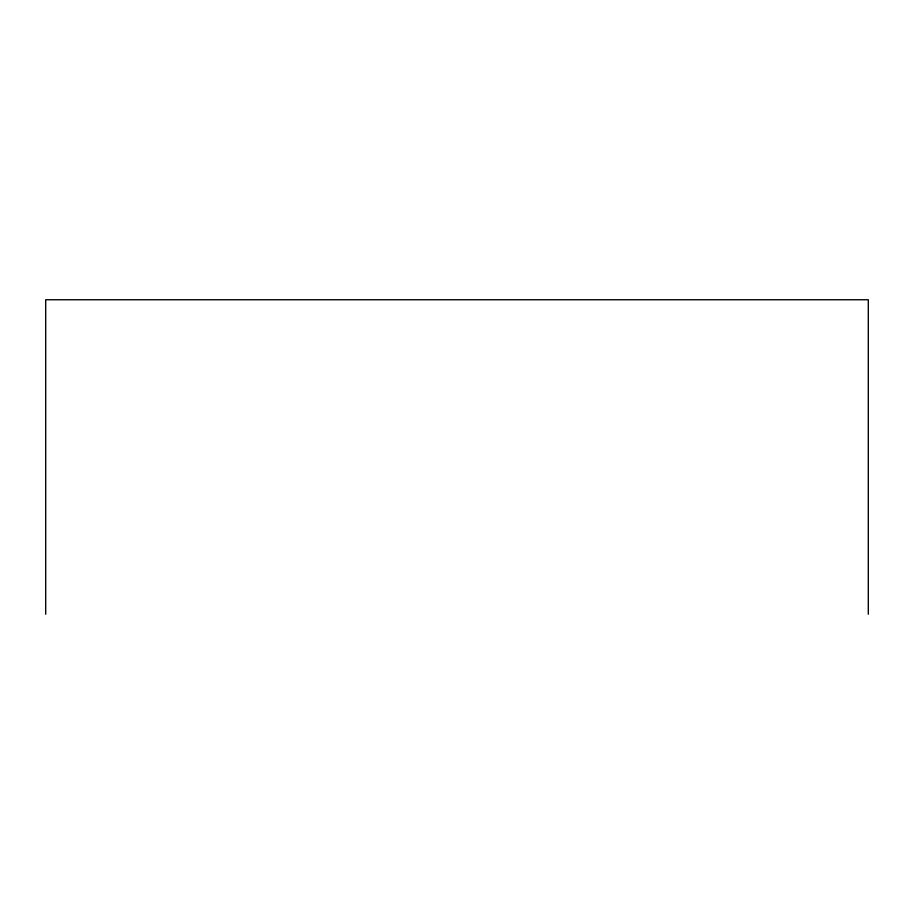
<?xml version="1.0" encoding="UTF-8"?>
<svg xmlns="http://www.w3.org/2000/svg" width="914" height="914" viewBox="0 0 914 914"><rect width="100%" height="100%" fill="white"/><g stroke="black" fill="none" stroke-linecap="round" stroke-linejoin="round"><path stroke-width="1.37" d="M868.3 614.254L868.3 299.746L45.7 299.746L45.7 614.254"/></g></svg>
